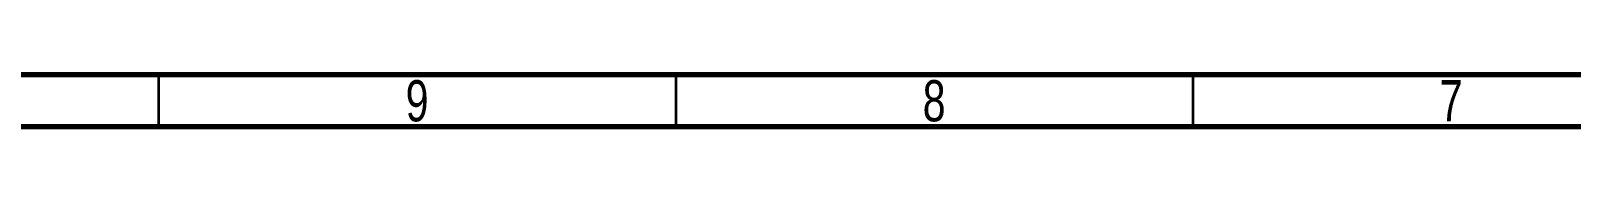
# Model space of a CAD drawing. Header units: millimetres. Extents: x -119 to 1184, y -69 to 836.
# Drawn here: x 737.1 to 886.1, y 831 to 836 of the extents above; entities that cross this region are included whole.
import ezdxf

# ---------------------------------------------------------------- set-up
doc = ezdxf.new("R2010")
doc.units = ezdxf.units.MM
doc.styles.add('SLDTEXTSTYLE0', font='TXT', dxfattribs={"width": 0.75})

msp = doc.modelspace()

# ---------------------------------------------------------------- linework, layer by layer
at = {"color": 7, "linetype": 'Continuous', "lineweight": 70}
for p, q in [((15, 836), (1184, 836)), ((20, 831), (1179, 831))]:
    msp.add_line(p, q, dxfattribs=at)
at = {"color": 7, "linetype": 'Continuous', "lineweight": 35}
for p, q in [((749.5, 831), (749.5, 836)), ((799.5, 831), (799.5, 836)), ((849.5, 831), (849.5, 836))]:
    msp.add_line(p, q, dxfattribs=at)

# ---------------------------------------------------------------- texts
at = {"color": 7, "linetype": 'Continuous', "lineweight": 0, "char_height": 3.97, "attachment_point": 2, "style": 'SLDTEXTSTYLE0'}
for s, insert in [('9', (774.46, 835.46)), ('8', (824.46, 835.46)), ('7', (874.46, 835.46))]:
    msp.add_mtext(s, dxfattribs=dict(at, insert=insert))

doc.saveas('drawing.dxf')
